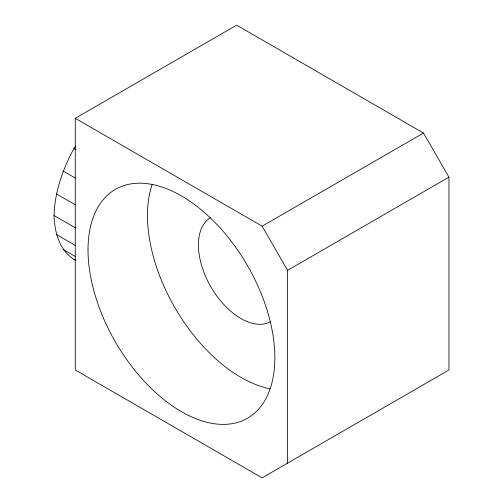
<?xml version="1.0" encoding="UTF-8"?>
<svg xmlns="http://www.w3.org/2000/svg" width="503" height="503" viewBox="0 0 503 503"><rect width="100%" height="100%" fill="white"/><g stroke="black" fill="none" stroke-linecap="round" stroke-linejoin="round"><path stroke-width="0.75" d="M75.984 260.686C59.719 251.406 54.626 233.147 54.047 215.529C54.796 191.844 62.636 169.197 73.947 148.561L75.702 145.989M75.274 118.312L236.636 25.15L423.476 133.018L448.953 177.15L448.953 369.982L262.113 477.85L75.274 369.982L75.274 118.312L262.113 226.18L287.597 270.312L287.597 463.137M262.113 226.18L423.476 133.018M287.597 270.312L448.953 177.15M73.947 259.51L75.425 259.969M73.947 148.561L75.984 149.743M63.145 171.045L75.375 178.106M56.361 193.888L75.387 204.866M54.047 215.529L75.79 228.079M56.361 234.492L75.387 245.477M63.145 249.501L75.375 256.561M269.885 388.75A132.113 76.28 60 0 1 174.824 307.603A132.113 76.28 60 0 1 152.082 184.702M270.256 321.832A60.052 34.669 60 0 1 210.858 286.798A60.052 34.669 60 0 1 210.216 217.843M88.019 249.846A132.113 76.28 60 0 0 228.148 424.174A132.113 76.28 60 0 0 228.148 237.334A132.113 76.28 60 0 0 88.019 249.846"/></g></svg>
